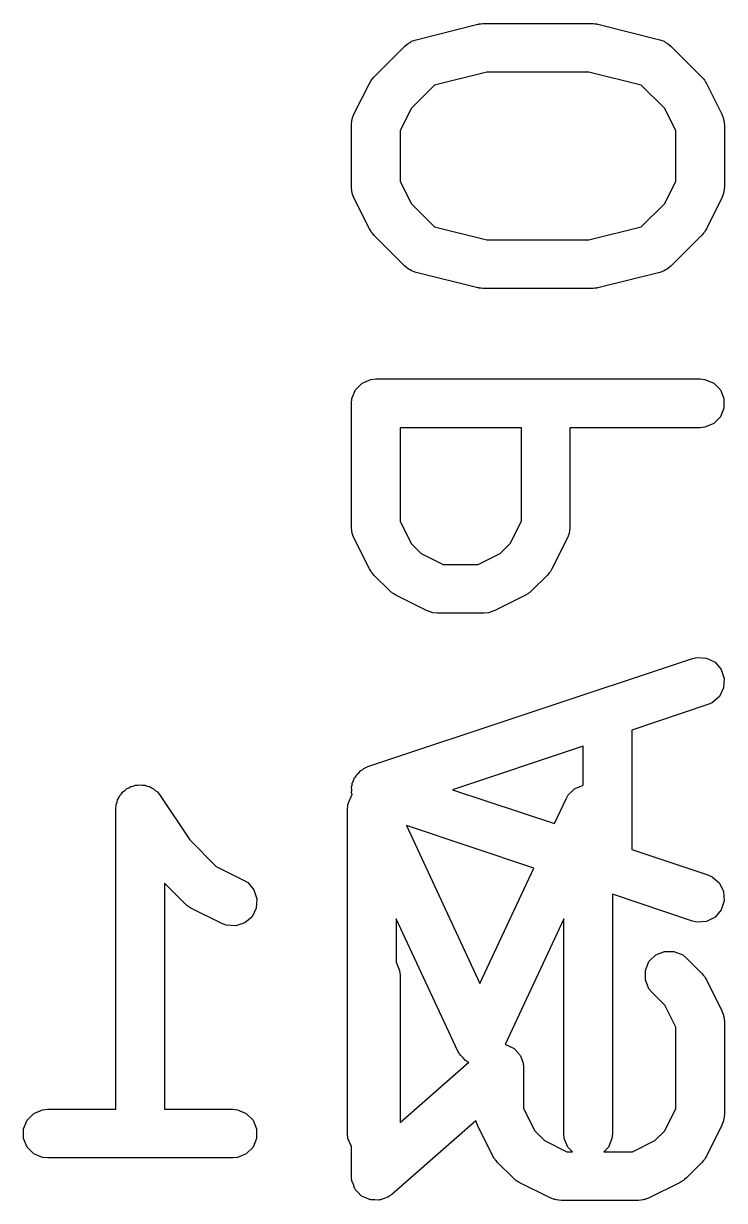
# Model space of a CAD drawing. Header units: inches. Extents: x -1.72 to 1.71, y -2.13 to 2.13.
# Drawn here: x -0.8949 to -0.8098, y 1.3362 to 1.479 of the extents above; entities that cross this region are included whole.
import ezdxf

# ---------------------------------------------------------------- set-up
doc = ezdxf.new("R2010")
doc.units = ezdxf.units.IN
doc.header["$MEASUREMENT"] = 0
doc.layers.add('BLACK', color=250, linetype='CONTINUOUS')

msp = doc.modelspace()

# ---------------------------------------------------------------- linework, layer by layer
at = {"layer": 'BLACK', "linetype": 'CONTINUOUS'}
for p, q in [((-0.84726, 1.47699), (-0.83977, 1.47887)), ((-0.83977, 1.47887), (-0.83967, 1.47888)), ((-0.83967, 1.47888), (-0.83963, 1.4789)), ((-0.83963, 1.4789), (-0.83941, 1.47892)), ((-0.83941, 1.47892), (-0.83919, 1.47895)), ((-0.83919, 1.47895), (-0.83915, 1.47895)), ((-0.83915, 1.47895), (-0.83905, 1.47896)), ((-0.83905, 1.47896), (-0.82593, 1.47896)), ((-0.82593, 1.47896), (-0.82583, 1.47895)), ((-0.82583, 1.47895), (-0.82578, 1.47895)), ((-0.82578, 1.47895), (-0.82557, 1.47892)), ((-0.82557, 1.47892), (-0.82535, 1.4789)), ((-0.82535, 1.4789), (-0.82531, 1.47888)), ((-0.82531, 1.47888), (-0.82521, 1.47887)), ((-0.82521, 1.47887), (-0.81771, 1.47699)), ((-0.85239, 1.47247), (-0.84864, 1.47622)), ((-0.84864, 1.47622), (-0.84819, 1.47658)), ((-0.84819, 1.47658), (-0.84799, 1.47667)), ((-0.84799, 1.47667), (-0.84781, 1.4768)), ((-0.84781, 1.4768), (-0.84726, 1.47699)), ((-0.81771, 1.47699), (-0.81717, 1.4768)), ((-0.81717, 1.4768), (-0.81699, 1.47667)), ((-0.81699, 1.47667), (-0.81679, 1.47658)), ((-0.81679, 1.47658), (-0.81634, 1.47622)), ((-0.81634, 1.47622), (-0.81259, 1.47247)), ((-0.85294, 1.4717), (-0.85278, 1.47195)), ((-0.85278, 1.47195), (-0.85275, 1.47202)), ((-0.85275, 1.47202), (-0.85269, 1.4721)), ((-0.85269, 1.4721), (-0.85263, 1.47219)), ((-0.85263, 1.47219), (-0.85257, 1.47224)), ((-0.85257, 1.47224), (-0.85239, 1.47247)), ((-0.83869, 1.47305), (-0.84504, 1.47146)), ((-0.82629, 1.47305), (-0.83869, 1.47305)), ((-0.81994, 1.47146), (-0.82629, 1.47305)), ((-0.81259, 1.47247), (-0.8124, 1.47224)), ((-0.8124, 1.47224), (-0.81234, 1.47219)), ((-0.81234, 1.47219), (-0.81229, 1.4721)), ((-0.81229, 1.4721), (-0.81222, 1.47202)), ((-0.81222, 1.47202), (-0.81219, 1.47195)), ((-0.81219, 1.47195), (-0.81204, 1.4717)), ((-0.85481, 1.46795), (-0.85294, 1.4717)), ((-0.84504, 1.47146), (-0.84787, 1.46863)), ((-0.8171, 1.46863), (-0.81994, 1.47146)), ((-0.81204, 1.4717), (-0.81016, 1.46795)), ((-0.85502, 1.46741), (-0.85481, 1.46795)), ((-0.84787, 1.46863), (-0.84922, 1.46593)), ((-0.81576, 1.46593), (-0.8171, 1.46863)), ((-0.81016, 1.46795), (-0.80995, 1.46741)), ((-0.85513, 1.46663), (-0.85507, 1.46721)), ((-0.85513, 1.45913), (-0.85513, 1.46663)), ((-0.85507, 1.46721), (-0.85503, 1.4673)), ((-0.85503, 1.4673), (-0.85502, 1.46741)), ((-0.80995, 1.46741), (-0.80995, 1.4673)), ((-0.80995, 1.4673), (-0.80991, 1.46721)), ((-0.80991, 1.46721), (-0.80985, 1.46663)), ((-0.80985, 1.46663), (-0.80985, 1.45913)), ((-0.84922, 1.46593), (-0.84922, 1.45983)), ((-0.81576, 1.45983), (-0.81576, 1.46593)), ((-0.85507, 1.45855), (-0.85513, 1.45913)), ((-0.84922, 1.45983), (-0.84787, 1.45713)), ((-0.8171, 1.45713), (-0.81576, 1.45983)), ((-0.80985, 1.45913), (-0.80991, 1.45855)), ((-0.85503, 1.45846), (-0.85507, 1.45855)), ((-0.85502, 1.45835), (-0.85503, 1.45846)), ((-0.85481, 1.45781), (-0.85502, 1.45835)), ((-0.85294, 1.45406), (-0.85481, 1.45781)), ((-0.81016, 1.45781), (-0.81204, 1.45406)), ((-0.80995, 1.45835), (-0.81016, 1.45781)), ((-0.80991, 1.45855), (-0.80995, 1.45846)), ((-0.80995, 1.45846), (-0.80995, 1.45835)), ((-0.84787, 1.45713), (-0.84504, 1.4543)), ((-0.81994, 1.4543), (-0.8171, 1.45713)), ((-0.85278, 1.45381), (-0.85294, 1.45406)), ((-0.85275, 1.45374), (-0.85278, 1.45381)), ((-0.85269, 1.45366), (-0.85275, 1.45374)), ((-0.85263, 1.45357), (-0.85269, 1.45366)), ((-0.85257, 1.45352), (-0.85263, 1.45357)), ((-0.85239, 1.45329), (-0.85257, 1.45352)), ((-0.84504, 1.4543), (-0.83869, 1.45271)), ((-0.82629, 1.45271), (-0.81994, 1.4543)), ((-0.8124, 1.45352), (-0.81259, 1.45329)), ((-0.81234, 1.45357), (-0.8124, 1.45352)), ((-0.81229, 1.45366), (-0.81234, 1.45357)), ((-0.81222, 1.45374), (-0.81229, 1.45366)), ((-0.81219, 1.45381), (-0.81222, 1.45374)), ((-0.81204, 1.45406), (-0.81219, 1.45381)), ((-0.84864, 1.44954), (-0.85239, 1.45329)), ((-0.83869, 1.45271), (-0.82629, 1.45271)), ((-0.81259, 1.45329), (-0.81634, 1.44954)), ((-0.84819, 1.44918), (-0.84864, 1.44954)), ((-0.84799, 1.44909), (-0.84819, 1.44918)), ((-0.84781, 1.44896), (-0.84799, 1.44909)), ((-0.81699, 1.44909), (-0.81717, 1.44896)), ((-0.81679, 1.44918), (-0.81699, 1.44909)), ((-0.81634, 1.44954), (-0.81679, 1.44918)), ((-0.84726, 1.44877), (-0.84781, 1.44896)), ((-0.83977, 1.44689), (-0.84726, 1.44877)), ((-0.81771, 1.44877), (-0.82521, 1.44689)), ((-0.81717, 1.44896), (-0.81771, 1.44877)), ((-0.83967, 1.44688), (-0.83977, 1.44689)), ((-0.83963, 1.44686), (-0.83967, 1.44688)), ((-0.83941, 1.44684), (-0.83963, 1.44686)), ((-0.83919, 1.44681), (-0.83941, 1.44684)), ((-0.83915, 1.44681), (-0.83919, 1.44681)), ((-0.83905, 1.4468), (-0.83915, 1.44681)), ((-0.82593, 1.4468), (-0.83905, 1.4468)), ((-0.82583, 1.44681), (-0.82593, 1.4468)), ((-0.82578, 1.44681), (-0.82583, 1.44681)), ((-0.82557, 1.44684), (-0.82578, 1.44681)), ((-0.82535, 1.44686), (-0.82557, 1.44684)), ((-0.82531, 1.44688), (-0.82535, 1.44686)), ((-0.82521, 1.44689), (-0.82531, 1.44688)), ((-0.85463, 1.43452), (-0.85381, 1.43534)), ((-0.85381, 1.43534), (-0.85275, 1.43578)), ((-0.85275, 1.43578), (-0.85217, 1.43584)), ((-0.85217, 1.43584), (-0.8128, 1.43584)), ((-0.8128, 1.43584), (-0.81223, 1.43578)), ((-0.81223, 1.43578), (-0.81116, 1.43534)), ((-0.81116, 1.43534), (-0.81035, 1.43452)), ((-0.85513, 1.43288), (-0.85507, 1.43346)), ((-0.85507, 1.43346), (-0.85463, 1.43452)), ((-0.81035, 1.43452), (-0.80991, 1.43346)), ((-0.80991, 1.43346), (-0.80991, 1.43231)), ((-0.85513, 1.41789), (-0.85513, 1.43288)), ((-0.80991, 1.43231), (-0.81035, 1.43124)), ((-0.81035, 1.43124), (-0.81116, 1.43043)), ((-0.8345, 1.42993), (-0.84922, 1.42993)), ((-0.84922, 1.42993), (-0.84922, 1.41858)), ((-0.8345, 1.41858), (-0.8345, 1.42993)), ((-0.8128, 1.42993), (-0.8286, 1.42993)), ((-0.8286, 1.42993), (-0.8286, 1.41789)), ((-0.81223, 1.42999), (-0.8128, 1.42993)), ((-0.81116, 1.43043), (-0.81223, 1.42999)), ((-0.85507, 1.41731), (-0.85513, 1.41789)), ((-0.84922, 1.41858), (-0.84787, 1.41588)), ((-0.83585, 1.41588), (-0.8345, 1.41858)), ((-0.8286, 1.41789), (-0.82865, 1.41731)), ((-0.85503, 1.41721), (-0.85507, 1.41731)), ((-0.85502, 1.41711), (-0.85503, 1.41721)), ((-0.85481, 1.41656), (-0.85502, 1.41711)), ((-0.85294, 1.41282), (-0.85481, 1.41656)), ((-0.82891, 1.41656), (-0.83078, 1.41282)), ((-0.8287, 1.41711), (-0.82891, 1.41656)), ((-0.82869, 1.41721), (-0.8287, 1.41711)), ((-0.82865, 1.41731), (-0.82869, 1.41721)), ((-0.84787, 1.41588), (-0.84667, 1.41469)), ((-0.83705, 1.41469), (-0.83585, 1.41588)), ((-0.84667, 1.41469), (-0.84398, 1.41334)), ((-0.83975, 1.41334), (-0.83705, 1.41469)), ((-0.85278, 1.41257), (-0.85294, 1.41282)), ((-0.85275, 1.4125), (-0.85278, 1.41257)), ((-0.85269, 1.41241), (-0.85275, 1.4125)), ((-0.85263, 1.41233), (-0.85269, 1.41241)), ((-0.85257, 1.41227), (-0.85263, 1.41233)), ((-0.85239, 1.41205), (-0.85257, 1.41227)), ((-0.85051, 1.41017), (-0.85239, 1.41205)), ((-0.84398, 1.41334), (-0.83975, 1.41334)), ((-0.83134, 1.41205), (-0.83321, 1.41017)), ((-0.83115, 1.41227), (-0.83134, 1.41205)), ((-0.83109, 1.41233), (-0.83115, 1.41227)), ((-0.83104, 1.41241), (-0.83109, 1.41233)), ((-0.83097, 1.4125), (-0.83104, 1.41241)), ((-0.83094, 1.41257), (-0.83097, 1.4125)), ((-0.83078, 1.41282), (-0.83094, 1.41257)), ((-0.85028, 1.40999), (-0.85051, 1.41017)), ((-0.85023, 1.40993), (-0.85028, 1.40999)), ((-0.85014, 1.40987), (-0.85023, 1.40993)), ((-0.85006, 1.40981), (-0.85014, 1.40987)), ((-0.84999, 1.40978), (-0.85006, 1.40981)), ((-0.84974, 1.40962), (-0.84999, 1.40978)), ((-0.84599, 1.40775), (-0.84974, 1.40962)), ((-0.83398, 1.40962), (-0.83773, 1.40775)), ((-0.83373, 1.40978), (-0.83398, 1.40962)), ((-0.83366, 1.40981), (-0.83373, 1.40978)), ((-0.83358, 1.40987), (-0.83366, 1.40981)), ((-0.83349, 1.40993), (-0.83358, 1.40987)), ((-0.83344, 1.40999), (-0.83349, 1.40993)), ((-0.83321, 1.41017), (-0.83344, 1.40999)), ((-0.84545, 1.40754), (-0.84599, 1.40775)), ((-0.83773, 1.40775), (-0.83827, 1.40754)), ((-0.84535, 1.40753), (-0.84545, 1.40754)), ((-0.84525, 1.40749), (-0.84535, 1.40753)), ((-0.84467, 1.40743), (-0.84525, 1.40749)), ((-0.83905, 1.40743), (-0.84467, 1.40743)), ((-0.83847, 1.40749), (-0.83905, 1.40743)), ((-0.83838, 1.40753), (-0.83847, 1.40749)), ((-0.83827, 1.40754), (-0.83838, 1.40753)), ((-0.85311, 1.38882), (-0.81374, 1.40194)), ((-0.81374, 1.40194), (-0.81317, 1.40207)), ((-0.81317, 1.40207), (-0.81202, 1.40199)), ((-0.81202, 1.40199), (-0.81099, 1.40147)), ((-0.81099, 1.40147), (-0.81024, 1.4006)), ((-0.81024, 1.4006), (-0.80987, 1.39951)), ((-0.80987, 1.39951), (-0.80995, 1.39836)), ((-0.80995, 1.39836), (-0.81047, 1.39733)), ((-0.81187, 1.39634), (-0.8211, 1.39326)), ((-0.81134, 1.39657), (-0.81187, 1.39634)), ((-0.81047, 1.39733), (-0.81134, 1.39657)), ((-0.8211, 1.39326), (-0.8211, 1.37877)), ((-0.827, 1.39129), (-0.84284, 1.38601)), ((-0.827, 1.38655), (-0.827, 1.39129)), ((-0.8546, 1.38764), (-0.85451, 1.38782)), ((-0.85451, 1.38782), (-0.85423, 1.38807)), ((-0.85423, 1.38807), (-0.85398, 1.38835)), ((-0.85398, 1.38835), (-0.85379, 1.38844)), ((-0.85379, 1.38844), (-0.85363, 1.38858)), ((-0.85363, 1.38858), (-0.85311, 1.38882)), ((-0.88241, 1.38612), (-0.88214, 1.38624)), ((-0.88214, 1.38624), (-0.88189, 1.3864)), ((-0.88189, 1.3864), (-0.88161, 1.38645)), ((-0.88161, 1.38645), (-0.88134, 1.38656)), ((-0.88134, 1.38656), (-0.88105, 1.38656)), ((-0.88105, 1.38656), (-0.88076, 1.38662)), ((-0.88076, 1.38662), (-0.88048, 1.38656)), ((-0.88048, 1.38656), (-0.88019, 1.38656)), ((-0.88019, 1.38656), (-0.87992, 1.38645)), ((-0.87992, 1.38645), (-0.87963, 1.3864)), ((-0.87963, 1.3864), (-0.87939, 1.38623)), ((-0.87939, 1.38623), (-0.87912, 1.38612)), ((-0.8551, 1.38638), (-0.85504, 1.38658)), ((-0.85508, 1.38601), (-0.8551, 1.38638)), ((-0.85504, 1.38658), (-0.85502, 1.38679)), ((-0.85502, 1.38679), (-0.85485, 1.38713)), ((-0.85485, 1.38713), (-0.85474, 1.38748)), ((-0.85474, 1.38748), (-0.8546, 1.38764)), ((-0.82793, 1.38619), (-0.82745, 1.38637)), ((-0.82745, 1.38637), (-0.827, 1.38655)), ((-0.88349, 1.3848), (-0.88333, 1.38504)), ((-0.88333, 1.38504), (-0.88322, 1.38531)), ((-0.88322, 1.38531), (-0.88301, 1.38552)), ((-0.88301, 1.38552), (-0.88285, 1.38576)), ((-0.88285, 1.38576), (-0.88261, 1.38592)), ((-0.88261, 1.38592), (-0.88241, 1.38612)), ((-0.87912, 1.38612), (-0.87892, 1.38592)), ((-0.87892, 1.38592), (-0.87867, 1.38575)), ((-0.87867, 1.38575), (-0.87831, 1.38531)), ((-0.87831, 1.38531), (-0.87831, 1.38531)), ((-0.87831, 1.38531), (-0.87831, 1.38531)), ((-0.87831, 1.38531), (-0.87831, 1.38531)), ((-0.87831, 1.38531), (-0.87472, 1.37993)), ((-0.85534, 1.38472), (-0.85517, 1.3852)), ((-0.85517, 1.3852), (-0.85512, 1.38525)), ((-0.85512, 1.38525), (-0.8551, 1.38531)), ((-0.8551, 1.38564), (-0.85508, 1.38601)), ((-0.85504, 1.38544), (-0.8551, 1.38564)), ((-0.8551, 1.38531), (-0.85503, 1.38538)), ((-0.85503, 1.38538), (-0.85504, 1.38544)), ((-0.84284, 1.38601), (-0.83048, 1.3819)), ((-0.83048, 1.3819), (-0.82907, 1.38492)), ((-0.82907, 1.38492), (-0.82888, 1.38524)), ((-0.82888, 1.38524), (-0.82885, 1.38531)), ((-0.82885, 1.38531), (-0.82882, 1.38534)), ((-0.82882, 1.38534), (-0.82878, 1.38542)), ((-0.82878, 1.38542), (-0.8284, 1.38576)), ((-0.8284, 1.38576), (-0.82804, 1.38612)), ((-0.82804, 1.38612), (-0.82798, 1.38615)), ((-0.82798, 1.38615), (-0.82793, 1.38619)), ((-0.88372, 1.38367), (-0.88366, 1.38424)), ((-0.88372, 1.34725), (-0.88372, 1.38367)), ((-0.88372, 1.38367), (-0.88372, 1.38367)), ((-0.88372, 1.38367), (-0.88372, 1.38367)), ((-0.88372, 1.38367), (-0.88372, 1.38367)), ((-0.88366, 1.38424), (-0.88355, 1.38451)), ((-0.88355, 1.38451), (-0.88349, 1.3848)), ((-0.8556, 1.38367), (-0.85556, 1.38405)), ((-0.8556, 1.3443), (-0.8556, 1.38367)), ((-0.85556, 1.38412), (-0.85555, 1.38415)), ((-0.85556, 1.38405), (-0.85556, 1.38412)), ((-0.85555, 1.38415), (-0.85554, 1.38424)), ((-0.85554, 1.38424), (-0.85534, 1.38472)), ((-0.833, 1.37651), (-0.84845, 1.38166)), ((-0.84845, 1.38166), (-0.83952, 1.36253)), ((-0.87472, 1.37993), (-0.87152, 1.37672)), ((-0.8211, 1.37877), (-0.81187, 1.37569)), ((-0.87152, 1.37672), (-0.8682, 1.37506)), ((-0.83952, 1.36253), (-0.833, 1.37651)), ((-0.8682, 1.37506), (-0.86771, 1.37475)), ((-0.81187, 1.37569), (-0.81134, 1.37546)), ((-0.81134, 1.37546), (-0.81047, 1.3747)), ((-0.87535, 1.37221), (-0.87781, 1.37467)), ((-0.87781, 1.37467), (-0.87781, 1.34725)), ((-0.86771, 1.37475), (-0.86695, 1.37388)), ((-0.86695, 1.37388), (-0.86659, 1.37279)), ((-0.81047, 1.3747), (-0.80995, 1.37367)), ((-0.80995, 1.37367), (-0.80987, 1.37252)), ((-0.87513, 1.37202), (-0.87535, 1.37221)), ((-0.87508, 1.37196), (-0.87513, 1.37202)), ((-0.87499, 1.37191), (-0.87508, 1.37196)), ((-0.86659, 1.37279), (-0.86667, 1.37164)), ((-0.81374, 1.37009), (-0.82344, 1.37333)), ((-0.82344, 1.37333), (-0.82344, 1.3443)), ((-0.80987, 1.37252), (-0.81024, 1.37143)), ((-0.87491, 1.37184), (-0.87499, 1.37191)), ((-0.87483, 1.37181), (-0.87491, 1.37184)), ((-0.87459, 1.37165), (-0.87483, 1.37181)), ((-0.87084, 1.36978), (-0.87459, 1.37165)), ((-0.86718, 1.37061), (-0.86805, 1.36985)), ((-0.86667, 1.37164), (-0.86718, 1.37061)), ((-0.81099, 1.37056), (-0.81202, 1.37004)), ((-0.81024, 1.37143), (-0.81099, 1.37056)), ((-0.8703, 1.36957), (-0.87084, 1.36978)), ((-0.86915, 1.36949), (-0.8703, 1.36957)), ((-0.86805, 1.36985), (-0.86915, 1.36949)), ((-0.8422, 1.3543), (-0.84969, 1.37036)), ((-0.84969, 1.37036), (-0.84969, 1.36509)), ((-0.82935, 1.37036), (-0.83646, 1.35512)), ((-0.82935, 1.3443), (-0.82935, 1.37036)), ((-0.81317, 1.36996), (-0.81374, 1.37009)), ((-0.81202, 1.37004), (-0.81317, 1.36996)), ((-0.81819, 1.36597), (-0.81713, 1.36641)), ((-0.81713, 1.36641), (-0.81598, 1.36641)), ((-0.81598, 1.36641), (-0.81491, 1.36597)), ((-0.84969, 1.36509), (-0.84928, 1.36409)), ((-0.81945, 1.36409), (-0.81901, 1.36516)), ((-0.81901, 1.36516), (-0.81819, 1.36597)), ((-0.81491, 1.36597), (-0.81446, 1.3656)), ((-0.81446, 1.3656), (-0.81259, 1.36373)), ((-0.84928, 1.36409), (-0.84922, 1.36352)), ((-0.84922, 1.36352), (-0.84922, 1.34565)), ((-0.81945, 1.36294), (-0.81945, 1.36409)), ((-0.81259, 1.36373), (-0.8124, 1.3635)), ((-0.8124, 1.3635), (-0.81234, 1.36345)), ((-0.81234, 1.36345), (-0.81229, 1.36336)), ((-0.81901, 1.36188), (-0.81945, 1.36294)), ((-0.81229, 1.36336), (-0.81222, 1.36328)), ((-0.81222, 1.36328), (-0.81219, 1.36321)), ((-0.81219, 1.36321), (-0.81204, 1.36296)), ((-0.81204, 1.36296), (-0.81016, 1.35921)), ((-0.81864, 1.36143), (-0.81901, 1.36188)), ((-0.8171, 1.35989), (-0.81864, 1.36143)), ((-0.81576, 1.3572), (-0.8171, 1.35989)), ((-0.81016, 1.35921), (-0.80995, 1.35867)), ((-0.80995, 1.35867), (-0.80995, 1.35857)), ((-0.80995, 1.35857), (-0.80991, 1.35847)), ((-0.80991, 1.35847), (-0.80985, 1.35789)), ((-0.80985, 1.35789), (-0.80985, 1.34664)), ((-0.81576, 1.34734), (-0.81576, 1.3572)), ((-0.83646, 1.35512), (-0.83641, 1.35512)), ((-0.83641, 1.35512), (-0.83598, 1.35491)), ((-0.83598, 1.35491), (-0.83553, 1.35472)), ((-0.84207, 1.35409), (-0.8422, 1.3543)), ((-0.84204, 1.35402), (-0.84207, 1.35409)), ((-0.842, 1.35397), (-0.84204, 1.35402)), ((-0.8419, 1.3538), (-0.842, 1.35397)), ((-0.84157, 1.3535), (-0.8419, 1.3538)), ((-0.84127, 1.35317), (-0.84157, 1.3535)), ((-0.83553, 1.35472), (-0.83546, 1.35465)), ((-0.83546, 1.35465), (-0.83537, 1.35461)), ((-0.83537, 1.35461), (-0.83506, 1.35425)), ((-0.83506, 1.35425), (-0.83472, 1.35391)), ((-0.83472, 1.35391), (-0.83468, 1.35382)), ((-0.83468, 1.35382), (-0.83462, 1.35374)), ((-0.83462, 1.35374), (-0.83446, 1.35329)), ((-0.84922, 1.34565), (-0.84087, 1.35296)), ((-0.84115, 1.35311), (-0.84127, 1.35317)), ((-0.84105, 1.35302), (-0.84115, 1.35311)), ((-0.84087, 1.35296), (-0.84105, 1.35302)), ((-0.83446, 1.35329), (-0.83428, 1.35284)), ((-0.83428, 1.35284), (-0.83426, 1.3527)), ((-0.83426, 1.3527), (-0.83425, 1.35265)), ((-0.83425, 1.35265), (-0.83425, 1.35257)), ((-0.83425, 1.35257), (-0.83422, 1.35227)), ((-0.83422, 1.35227), (-0.83422, 1.34734)), ((-0.89447, 1.34594), (-0.89365, 1.34675)), ((-0.89365, 1.34675), (-0.89259, 1.34719)), ((-0.89259, 1.34719), (-0.89201, 1.34725)), ((-0.89201, 1.34725), (-0.88372, 1.34725)), ((-0.87781, 1.34725), (-0.86952, 1.34725)), ((-0.86952, 1.34725), (-0.86894, 1.34719)), ((-0.86894, 1.34719), (-0.86788, 1.34675)), ((-0.86788, 1.34675), (-0.86706, 1.34594)), ((-0.83422, 1.34734), (-0.83287, 1.34464)), ((-0.8171, 1.34464), (-0.81576, 1.34734)), ((-0.80985, 1.34664), (-0.80991, 1.34607)), ((-0.89491, 1.34487), (-0.89447, 1.34594)), ((-0.89491, 1.34372), (-0.89491, 1.34487)), ((-0.86706, 1.34594), (-0.86662, 1.34487)), ((-0.86662, 1.34487), (-0.86662, 1.34372)), ((-0.84002, 1.34586), (-0.85023, 1.33692)), ((-0.83982, 1.34532), (-0.84002, 1.34586)), ((-0.83794, 1.34157), (-0.83982, 1.34532)), ((-0.81016, 1.34532), (-0.81204, 1.34157)), ((-0.80995, 1.34586), (-0.81016, 1.34532)), ((-0.80991, 1.34607), (-0.80995, 1.34597)), ((-0.80995, 1.34597), (-0.80995, 1.34586)), ((-0.89447, 1.34266), (-0.89491, 1.34372)), ((-0.86662, 1.34372), (-0.86706, 1.34266)), ((-0.85554, 1.34372), (-0.8556, 1.3443)), ((-0.85513, 1.34272), (-0.85554, 1.34372)), ((-0.83287, 1.34464), (-0.83168, 1.34345)), ((-0.83168, 1.34345), (-0.82898, 1.3421)), ((-0.82929, 1.34372), (-0.82935, 1.3443)), ((-0.82885, 1.34266), (-0.82929, 1.34372)), ((-0.8235, 1.34372), (-0.82394, 1.34266)), ((-0.82344, 1.3443), (-0.8235, 1.34372)), ((-0.821, 1.3421), (-0.8183, 1.34345)), ((-0.8183, 1.34345), (-0.8171, 1.34464)), ((-0.89365, 1.34184), (-0.89447, 1.34266)), ((-0.86706, 1.34266), (-0.86788, 1.34184)), ((-0.85513, 1.33915), (-0.85513, 1.34272)), ((-0.82898, 1.3421), (-0.82829, 1.3421)), ((-0.82829, 1.3421), (-0.82885, 1.34266)), ((-0.82394, 1.34266), (-0.8245, 1.3421)), ((-0.8245, 1.3421), (-0.821, 1.3421)), ((-0.89259, 1.3414), (-0.89365, 1.34184)), ((-0.89201, 1.34135), (-0.89259, 1.3414)), ((-0.86952, 1.34135), (-0.89201, 1.34135)), ((-0.86894, 1.3414), (-0.86952, 1.34135)), ((-0.86788, 1.34184), (-0.86894, 1.3414)), ((-0.83778, 1.34133), (-0.83794, 1.34157)), ((-0.83775, 1.34125), (-0.83778, 1.34133)), ((-0.83769, 1.34117), (-0.83775, 1.34125)), ((-0.83763, 1.34108), (-0.83769, 1.34117)), ((-0.83757, 1.34103), (-0.83763, 1.34108)), ((-0.83739, 1.34081), (-0.83757, 1.34103)), ((-0.83551, 1.33893), (-0.83739, 1.34081)), ((-0.81259, 1.34081), (-0.81446, 1.33893)), ((-0.8124, 1.34103), (-0.81259, 1.34081)), ((-0.81234, 1.34108), (-0.8124, 1.34103)), ((-0.81229, 1.34117), (-0.81234, 1.34108)), ((-0.81222, 1.34125), (-0.81229, 1.34117)), ((-0.81219, 1.34133), (-0.81222, 1.34125)), ((-0.81204, 1.34157), (-0.81219, 1.34133)), ((-0.8551, 1.33884), (-0.85513, 1.33915)), ((-0.8551, 1.33876), (-0.8551, 1.33884)), ((-0.85508, 1.33871), (-0.8551, 1.33876)), ((-0.85507, 1.33857), (-0.85508, 1.33871)), ((-0.85488, 1.33813), (-0.85507, 1.33857)), ((-0.85473, 1.33767), (-0.85488, 1.33813)), ((-0.83529, 1.33875), (-0.83551, 1.33893)), ((-0.83524, 1.33869), (-0.83529, 1.33875)), ((-0.83515, 1.33863), (-0.83524, 1.33869)), ((-0.83507, 1.33856), (-0.83515, 1.33863)), ((-0.83499, 1.33853), (-0.83507, 1.33856)), ((-0.83475, 1.33838), (-0.83499, 1.33853)), ((-0.831, 1.3365), (-0.83475, 1.33838)), ((-0.81523, 1.33838), (-0.81898, 1.3365)), ((-0.81498, 1.33853), (-0.81523, 1.33838)), ((-0.81491, 1.33856), (-0.81498, 1.33853)), ((-0.81483, 1.33863), (-0.81491, 1.33856)), ((-0.81474, 1.33869), (-0.81483, 1.33863)), ((-0.81469, 1.33875), (-0.81474, 1.33869)), ((-0.81446, 1.33893), (-0.81469, 1.33875)), ((-0.85467, 1.3376), (-0.85473, 1.33767)), ((-0.85463, 1.3375), (-0.85467, 1.3376)), ((-0.85429, 1.33717), (-0.85463, 1.3375)), ((-0.85397, 1.3368), (-0.85429, 1.33717)), ((-0.85388, 1.33676), (-0.85397, 1.3368)), ((-0.85381, 1.33669), (-0.85388, 1.33676)), ((-0.85337, 1.33651), (-0.85381, 1.33669)), ((-0.85294, 1.33629), (-0.85337, 1.33651)), ((-0.85284, 1.33629), (-0.85294, 1.33629)), ((-0.85275, 1.33625), (-0.85284, 1.33629)), ((-0.85115, 1.33643), (-0.8516, 1.33625)), ((-0.8507, 1.33659), (-0.85115, 1.33643)), ((-0.85058, 1.33667), (-0.8507, 1.33659)), ((-0.85053, 1.33669), (-0.85058, 1.33667)), ((-0.85048, 1.33674), (-0.85053, 1.33669)), ((-0.85023, 1.33692), (-0.85048, 1.33674)), ((-0.83046, 1.3363), (-0.831, 1.3365)), ((-0.83035, 1.33629), (-0.83046, 1.3363)), ((-0.83025, 1.33625), (-0.83035, 1.33629)), ((-0.81963, 1.33629), (-0.81973, 1.33625)), ((-0.81952, 1.3363), (-0.81963, 1.33629)), ((-0.81898, 1.3365), (-0.81952, 1.3363)), ((-0.85227, 1.33625), (-0.85275, 1.33625)), ((-0.85179, 1.33622), (-0.85227, 1.33625)), ((-0.8517, 1.33625), (-0.85179, 1.33622)), ((-0.8516, 1.33625), (-0.8517, 1.33625)), ((-0.82968, 1.33619), (-0.83025, 1.33625)), ((-0.8203, 1.33619), (-0.82968, 1.33619)), ((-0.81973, 1.33625), (-0.8203, 1.33619))]:
    msp.add_line(p, q, dxfattribs=at)

doc.saveas('drawing.dxf')
